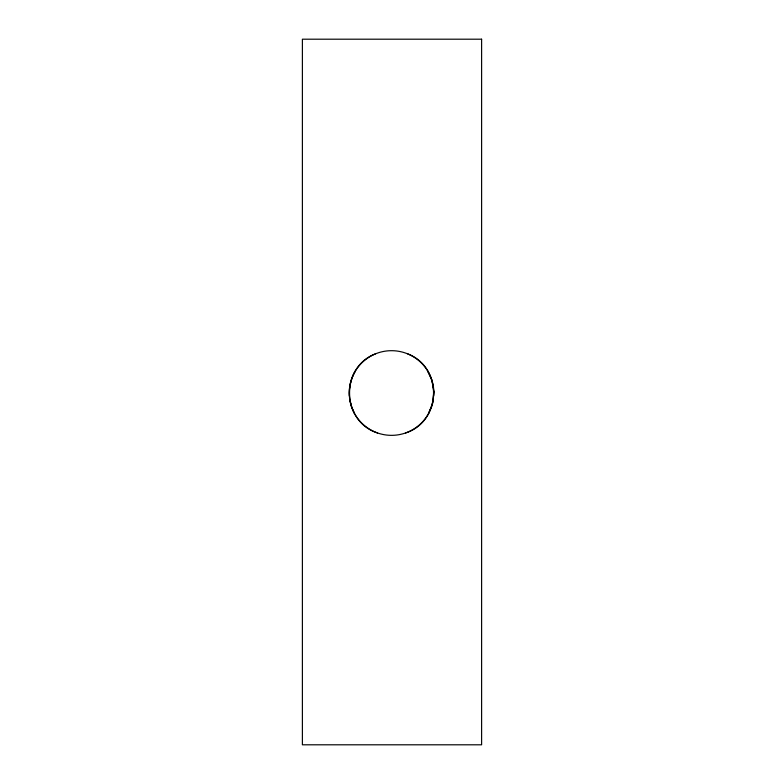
<?xml version="1.0" encoding="UTF-8"?>
<svg xmlns="http://www.w3.org/2000/svg" width="784" height="784" viewBox="0 0 784 784"><rect width="100%" height="100%" fill="white"/><g stroke="black" fill="none" stroke-linecap="round" stroke-linejoin="round"><path stroke-width="1.18" d="M433.777 396.028C434.365 387.257 432.219 378.319 427.603 370.832M433.091 401.026L431.523 406.945L428.779 413.168M355.495 370.832C350.879 378.319 348.733 387.257 349.321 396.028M375.369 353.898C339.835 367.255 341.403 421.625 377.545 432.964M405.563 432.964C441.696 421.625 443.264 367.255 407.729 353.898M354.319 413.168L351.575 406.945L349.811 400.095M433.856 391.726L432.562 403.515L428.338 413.962A42.336 42.336 0 0 1 354.76 413.962C347.057 400.526 347.547 383.013 355.995 370.038A42.336 42.336 0 0 1 427.104 370.038L431.906 380.26L433.856 391.726M481.611 39.2L302.389 39.2L302.389 744.8L481.611 744.8L481.611 39.2"/></g></svg>
